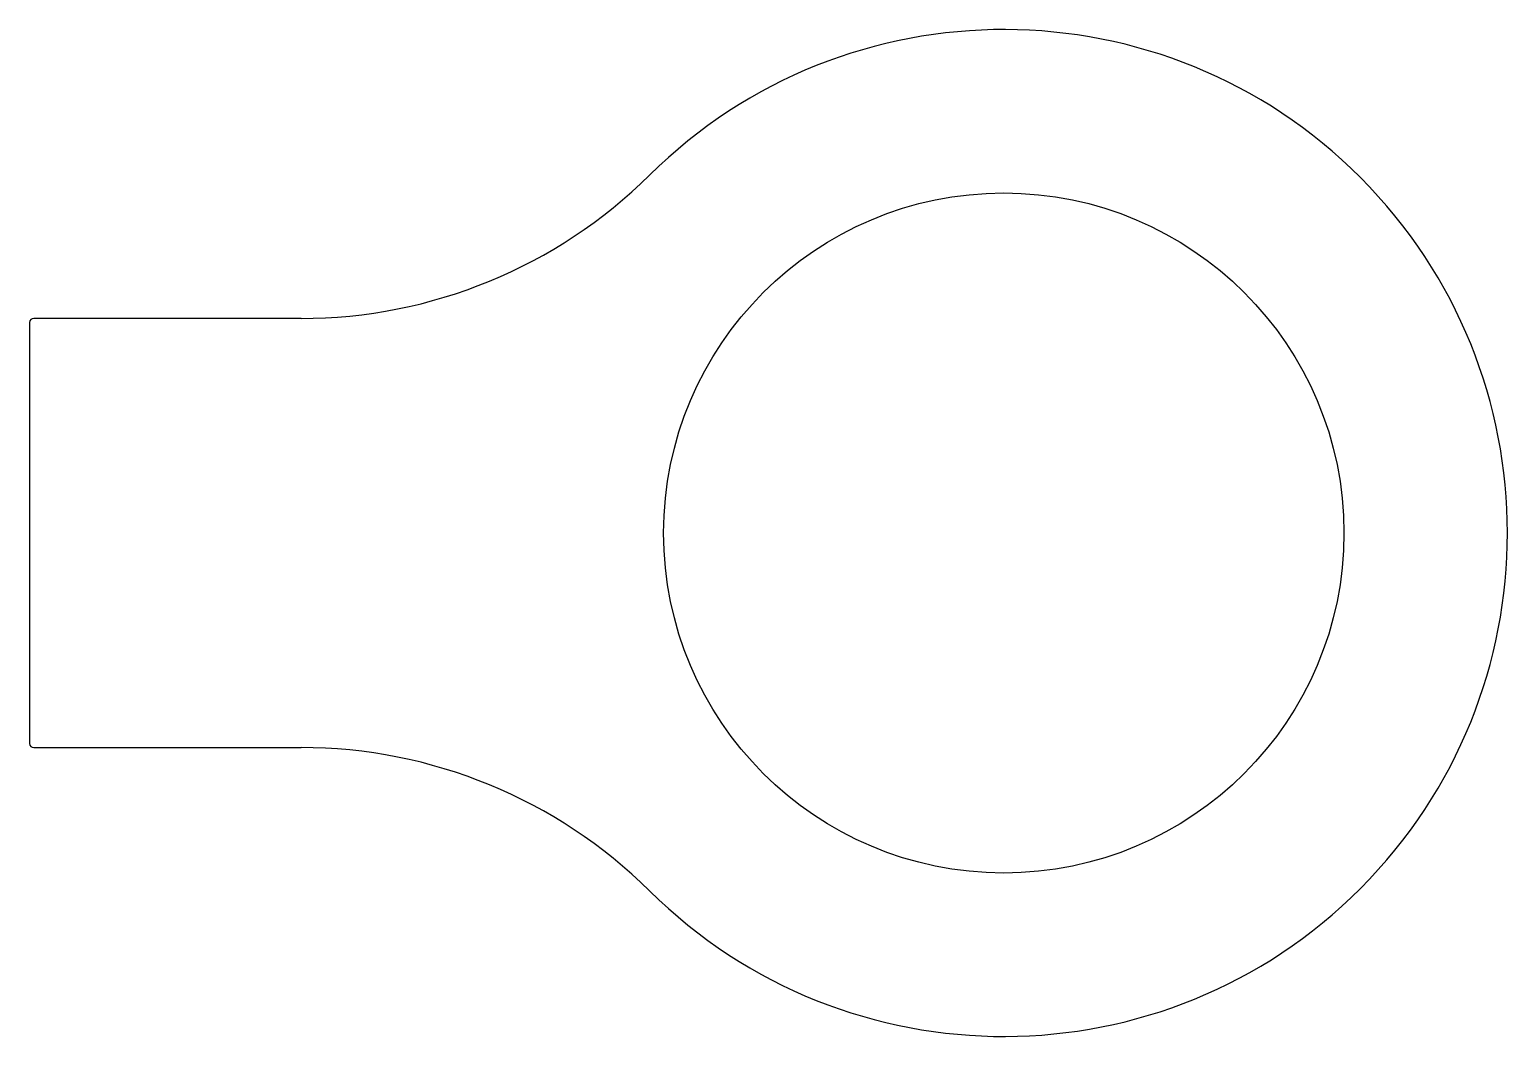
# Model space of a CAD drawing. Extents: x 1981 to 2070.5, y 1543.1 to 1604.1.
import ezdxf

# ---------------------------------------------------------------- set-up
doc = ezdxf.new("R2010")
doc.units = 0
doc.layers.get('0').update_dxf_attribs({"linetype": 'CONTINUOUS'})

msp = doc.modelspace()

# ---------------------------------------------------------------- linework, layer by layer
for p, q in [((1981.024, 1586.394), (1981.024, 1560.894)), ((1997.465, 1586.644), (1981.274, 1586.644)), ((1981.274, 1560.644), (1997.465, 1560.644))]:
    msp.add_line(p, q)
msp.add_circle((2040.024, 1573.644), 20.6)
for centre, radius, start, end in [((2040.024, 1573.644), 30.5, 225.29547, 134.70453), ((1997.465, 1616.644), 30, 270, 314.70453), ((1981.274, 1586.394), 0.25, 90, 180), ((1981.274, 1560.894), 0.25, 180, 270), ((1997.465, 1530.644), 30, 45.29547, 90)]:
    msp.add_arc(centre, radius, start, end)

doc.saveas('drawing.dxf')
